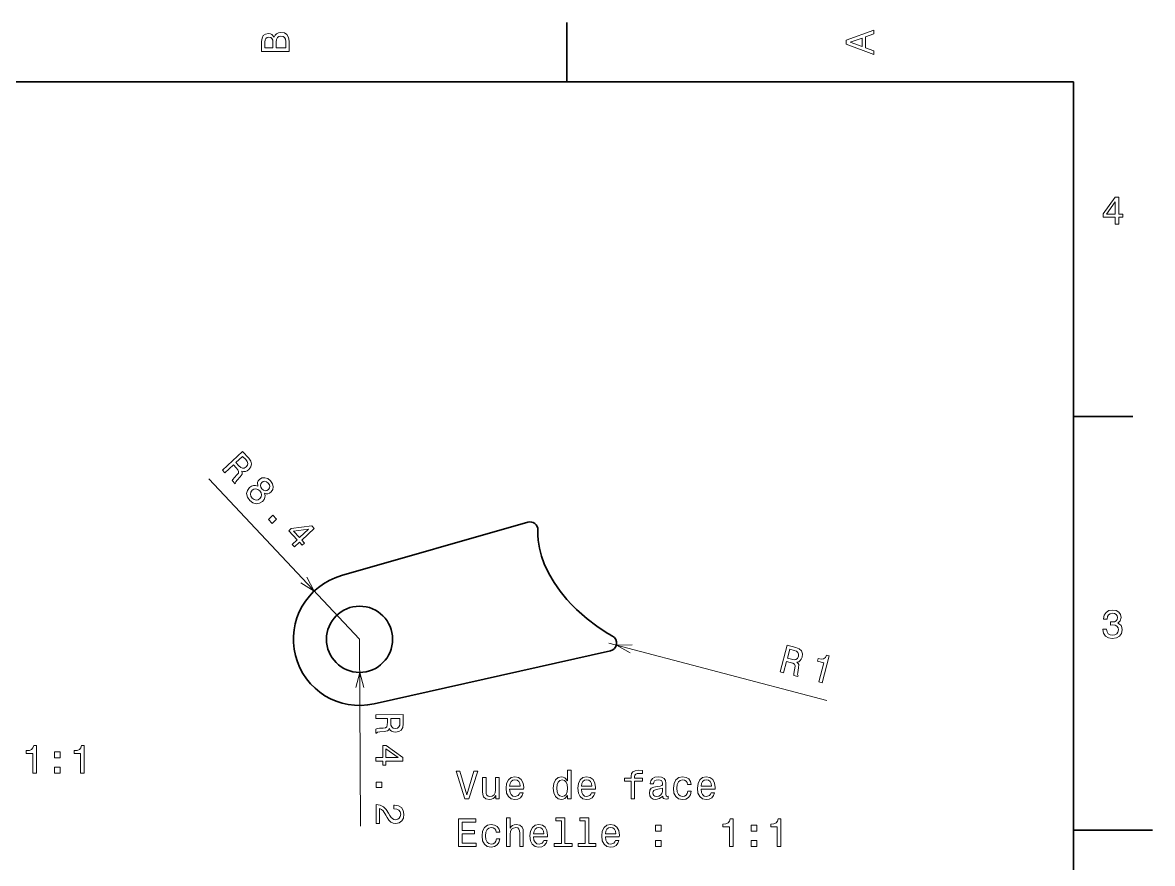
# Model space of a CAD drawing. Extents: x 0 to 297, y 0 to 210.
# Drawn here: x 153.6 to 297, y 100.8 to 207.5 of the extents above; entities that cross this region are included whole.
import ezdxf

# ---------------------------------------------------------------- set-up
doc = ezdxf.new("R2010")
doc.units = 0

msp = doc.modelspace()

# ---------------------------------------------------------------- linework, layer by layer
at = {"color": 7, "lineweight": 35, "ltscale": 0.1875}
for p, q in [((222.699997, 200), (222.699997, 207.5)), ((287, 157.5), (294.5, 157.5))]:
    msp.add_line(p, q, dxfattribs=at)
at = {"color": 7, "lineweight": 35}
for p, q in [((287, 200), (10, 200)), ((287, 10), (287, 200)), ((217.728073, 144.08844), (194.060287, 137.306839)), ((198.215683, 121.036148), (228.223816, 127.779228))]:
    msp.add_line(p, q, dxfattribs=at)
at = {"color": 7, "lineweight": 13}
for p, q in [((196.374054, 129.231781), (177.244125, 149.601318)), ((196.374054, 129.231781), (196.493256, 105.487991)), ((228.004562, 128.754898), (255.693756, 121.472878))]:
    msp.add_line(p, q, dxfattribs=at)
at = {"color": 7, "lineweight": 35, "ltscale": 0.25}
msp.add_line((287, 105), (297, 105), dxfattribs=at)
at = {"color": 7, "lineweight": 13}
for points in [[(261.633209, 203.466858), (261.633209, 203.930847), (260.604401, 204.298996), (260.604401, 205.695969), (261.633209, 206.064133), (261.633209, 206.538193), (258.128174, 205.257217), (258.128174, 204.742798)], [(185.542007, 205.630417), (185.249496, 205.983429), (185.052811, 206.074219), (184.81073, 206.104477), (184.432495, 206.03891), (184.160156, 205.842224), (183.993729, 205.524506), (183.933212, 205.080704), (183.933212, 203.835022), (187.433212, 203.835022), (187.433212, 205.151306), (187.36261, 205.620331), (187.155838, 205.968307), (186.828018, 206.185165), (186.384216, 206.260818), (186.08667, 206.215424), (185.839554, 206.094391), (185.65799, 205.897705)], [(185.385666, 204.984879), (185.385666, 204.298996), (184.351807, 204.298996), (184.351807, 205.025223), (184.382065, 205.297562), (184.472839, 205.489197), (184.629181, 205.605194), (184.86116, 205.645538), (185.093155, 205.600143), (185.254532, 205.479111), (185.355408, 205.272339)], [(187.014618, 205.095825), (187.014618, 204.298996), (185.809296, 204.298996), (185.809296, 205.050446), (185.844589, 205.368164), (185.9505, 205.595108), (186.132065, 205.731277), (186.394302, 205.776657), (186.671692, 205.731277), (186.863327, 205.605194), (186.979324, 205.393372)], [(260.17572, 204.460388), (258.632477, 205), (260.17572, 205.539627)], [(292.277374, 181.916794), (292.731262, 181.916794), (292.731262, 182.784225), (293.23056, 182.784225), (293.23056, 183.187683), (292.731262, 183.187683), (292.731262, 185.341141), (292.272339, 185.341141), (290.739197, 183.228027), (290.739197, 182.784225), (292.277374, 182.784225)], [(291.162842, 183.187683), (292.277374, 184.756134), (292.277374, 183.187683)], [(178.971298, 150.683746), (179.292389, 150.341858), (180.369507, 151.353424), (180.697495, 151.004196), (180.928146, 150.736496), (181.02858, 150.526413), (180.990128, 150.324249), (180.807755, 150.083786), (180.494171, 149.754684), (180.297989, 149.528931), (180.210739, 149.363983), (180.573257, 148.977982), (180.643097, 149.043579), (180.666626, 149.224792), (180.83017, 149.433746), (181.217743, 149.846146), (181.464172, 150.195206), (181.480347, 150.369522), (181.425903, 150.567459), (181.655914, 150.506729), (181.881256, 150.524628), (182.105148, 150.610367), (182.320694, 150.771286), (182.581161, 151.112762), (182.674667, 151.477325), (182.586502, 151.851135), (182.323563, 152.226883), (181.522583, 153.079758)], [(181.921326, 152.029007), (182.109863, 151.784042), (182.188477, 151.560364), (182.15303, 151.340271), (181.981903, 151.117294), (181.734161, 150.953812), (181.512283, 150.932236), (181.287292, 151.0392), (181.051407, 151.25354), (180.681992, 151.646896), (181.531189, 152.444412)], [(183.450974, 148.669006), (183.171967, 148.759827), (182.907761, 148.753845), (182.651672, 148.665558), (182.410599, 148.487595), (182.138657, 148.12149), (182.043823, 147.714172), (182.141006, 147.286545), (182.430664, 146.852875), (182.841858, 146.540283), (183.262543, 146.416473), (183.675018, 146.48558), (184.060898, 146.730362), (184.250168, 146.96347), (184.357803, 147.209839), (184.376877, 147.476837), (184.30719, 147.757309), (184.533524, 147.693115), (184.751511, 147.704117), (184.957245, 147.779724), (185.158096, 147.926834), (185.363861, 148.230789), (185.428406, 148.58197), (185.329651, 148.959702), (185.073853, 149.33522), (184.711655, 149.617737), (184.340866, 149.739975), (183.98288, 149.701263), (183.670074, 149.511292), (183.507202, 149.32373), (183.418854, 149.123138)], [(183.968643, 149.13443), (184.15802, 149.256927), (184.365875, 149.286072), (184.574265, 149.218887), (184.779755, 149.059021), (184.922974, 148.847595), (184.976959, 148.635391), (184.93483, 148.429779), (184.804153, 148.244781), (184.607651, 148.122498), (184.396118, 148.089905), (184.180374, 148.150192), (183.982025, 148.30983), (183.835358, 148.524933), (183.785034, 148.740585), (183.830841, 148.949646)], [(182.74939, 148.141571), (182.975311, 148.291473), (183.222473, 148.322968), (183.473419, 148.247299), (183.713654, 148.0578), (183.884262, 147.80983), (183.944046, 147.554642), (183.897125, 147.309921), (183.736801, 147.090179), (183.492737, 146.930145), (183.234543, 146.888306), (182.976242, 146.957062), (182.739456, 147.142883), (182.565399, 147.394531), (182.51297, 147.656631), (182.570923, 147.911697)], [(184.823563, 144.452255), (185.300003, 143.944931), (185.847763, 144.459351), (185.371323, 144.966675)], [(187.809265, 141.273071), (188.119995, 140.942215), (188.752304, 141.536041), (189.094101, 141.172089), (189.388199, 141.448288), (189.046402, 141.812241), (190.616135, 143.286453), (190.301956, 143.620987), (187.712082, 143.291962), (187.388565, 142.988144), (188.441574, 141.866898)], [(187.972672, 142.955536), (189.878967, 143.216812), (188.735672, 142.143097)], [(290.729126, 130.51622), (290.729126, 130.480911), (290.809814, 129.996765), (291.046844, 129.633652), (291.420044, 129.401657), (291.914276, 129.315933), (292.438782, 129.401657), (292.832153, 129.623566), (293.08429, 129.976593), (293.175079, 130.430481), (293.134735, 130.728027), (293.023773, 130.970108), (292.842224, 131.156708), (292.600159, 131.292877), (292.927948, 131.565216), (293.043945, 131.998932), (292.968292, 132.392303), (292.751434, 132.68985), (292.398407, 132.87645), (291.914276, 132.942017), (291.460388, 132.861313), (291.112396, 132.63942), (290.885468, 132.286392), (290.809814, 131.817368), (290.809814, 131.782074), (291.258636, 131.782074), (291.299011, 132.104828), (291.430115, 132.336823), (291.641937, 132.478027), (291.939484, 132.528473), (292.201721, 132.488113), (292.393372, 132.382217), (292.509369, 132.210739), (292.554749, 131.97876), (292.509369, 131.731628), (292.388336, 131.565216), (292.176514, 131.46434), (291.889069, 131.434082), (291.692383, 131.439133), (291.692383, 131.04071), (291.939484, 131.050797), (292.257202, 131.005417), (292.494232, 130.884369), (292.635468, 130.687683), (292.685883, 130.430481), (292.630402, 130.13797), (292.484161, 129.921112), (292.252167, 129.784943), (291.944519, 129.739563), (291.626801, 129.789993), (291.394806, 129.941284), (291.248566, 130.183365), (291.193085, 130.51622)], [(249.743393, 125.105774), (250.196991, 124.986481), (250.57283, 126.415558), (251.036179, 126.293701), (251.373749, 126.189278), (251.570389, 126.064552), (251.645111, 125.872818), (251.61821, 125.57222), (251.527161, 125.126846), (251.480743, 124.831383), (251.49437, 124.645287), (252.0065, 124.510597), (252.030869, 124.603271), (251.954605, 124.769341), (251.982285, 125.033226), (252.091812, 125.58847), (252.115356, 126.015099), (252.03653, 126.17141), (251.885315, 126.310257), (252.112488, 126.380882), (252.293945, 126.515678), (252.438171, 126.707191), (252.535416, 126.958), (252.57489, 127.385658), (252.460602, 127.74424), (252.187439, 128.014236), (251.765152, 128.193085), (250.633591, 128.490677)], [(251.529297, 127.811859), (251.819122, 127.704353), (252.004486, 127.556526), (252.091278, 127.351181), (252.064636, 127.071381), (251.941452, 126.801323), (251.764877, 126.665245), (251.517426, 126.636459), (251.203735, 126.692886), (250.681854, 126.830132), (250.978165, 127.95681)], [(254.646545, 123.816284), (255.090393, 123.699562), (255.987, 127.108849), (255.65535, 127.196068), (255.489304, 126.921638), (255.261139, 126.767845), (254.962097, 126.721336), (254.581146, 126.7798), (254.490082, 126.43351), (255.280212, 126.225708)], [(198.422195, 119.648567), (198.424545, 119.179558), (199.902191, 119.186974), (199.904602, 118.70787), (199.891235, 118.354774), (199.821747, 118.132523), (199.65593, 118.010651), (199.358643, 117.958725), (198.904877, 117.931229), (198.607483, 117.899475), (198.431274, 117.838074), (198.433945, 117.30854), (198.529755, 117.309021), (198.67038, 117.425728), (198.932434, 117.467384), (199.497086, 117.505524), (199.915237, 117.593361), (200.045776, 117.710007), (200.140686, 117.892044), (200.267776, 117.690948), (200.444992, 117.550629), (200.667358, 117.460968), (200.934784, 117.432053), (201.358063, 117.504784), (201.674774, 117.708099), (201.864746, 118.041916), (201.928024, 118.496124), (201.92215, 119.666145)], [(201.498688, 118.625099), (201.469986, 118.317314), (201.375244, 118.099976), (201.199417, 117.962921), (200.922272, 117.916145), (200.629517, 117.965103), (200.452316, 118.100388), (200.360382, 118.331917), (200.333572, 118.649506), (200.330856, 119.189125), (201.495834, 119.194977)], [(154.897751, 112.242142), (155.356689, 112.242142), (155.356689, 115.767357), (155.013748, 115.767357), (154.922974, 115.459724), (154.741409, 115.252945), (154.464035, 115.131912), (154.08075, 115.091568), (154.08075, 114.733498), (154.897751, 114.733498)], [(157.676575, 114.198914), (158.372528, 114.198914), (158.372528, 114.950356), (157.676575, 114.950356)], [(160.969788, 112.242142), (161.428726, 112.242142), (161.428726, 115.767357), (161.085785, 115.767357), (160.99501, 115.459724), (160.813446, 115.252945), (160.536072, 115.131912), (160.152786, 115.091568), (160.152786, 114.733498), (160.969788, 114.733498)], [(198.449493, 114.210602), (198.451767, 113.756714), (199.319199, 113.76107), (199.321701, 113.261795), (199.725159, 113.263824), (199.722641, 113.763092), (201.876083, 113.773903), (201.873779, 114.232834), (199.752991, 115.755348), (199.309189, 115.75312), (199.31691, 114.214951)], [(199.714767, 115.33152), (201.288788, 114.224854), (199.720367, 114.21698)], [(157.676575, 112.242142), (158.372528, 112.242142), (158.372528, 112.993584), (157.676575, 112.993584)], [(210.884842, 112.480194), (210.007309, 109.499649), (209.104584, 112.480194), (208.625473, 112.480194), (209.755157, 108.975151), (210.259476, 108.975151), (211.363937, 112.480194)], [(222.771729, 109.393738), (222.771729, 108.975151), (223.21553, 108.975151), (223.21553, 112.596191), (222.776764, 112.596191), (222.776764, 111.269821), (222.438873, 111.653107), (222.232101, 111.743881), (221.995071, 111.779182), (221.566391, 111.678322), (221.233536, 111.395897), (221.016678, 110.942009), (220.94104, 110.331779), (221.016678, 109.72155), (221.233536, 109.262611), (221.566391, 108.975151), (221.995071, 108.879333), (222.232101, 108.914635), (222.443909, 109.005409)], [(230.830811, 111.214348), (230.830811, 108.975151), (231.274612, 108.975151), (231.274612, 111.214348), (232.283249, 111.214348), (232.283249, 111.592583), (231.274612, 111.592583), (231.274612, 111.75901), (231.309906, 111.960739), (231.425903, 112.096909), (231.622589, 112.177597), (231.905014, 112.207863), (232.283249, 112.187691), (232.283249, 112.570969), (231.804138, 112.596191), (231.370422, 112.550797), (231.067841, 112.414635), (230.886276, 112.177597), (230.830811, 111.839706), (230.830811, 111.592583), (230.018845, 111.592583), (230.018845, 111.214348)], [(198.465103, 111.099976), (198.468597, 110.404022), (199.220032, 110.407791), (199.216537, 111.103745)], [(214.08728, 111.683365), (213.643478, 111.683365), (213.643478, 110.119965), (213.593048, 109.756851), (213.446793, 109.494606), (213.219849, 109.333221), (212.922302, 109.282791), (212.685272, 109.323135), (212.533966, 109.444168), (212.448242, 109.65094), (212.42807, 109.943451), (212.42807, 111.683365), (211.984253, 111.683365), (211.984253, 109.903107), (211.99939, 109.545036), (212.095215, 109.247482), (212.387726, 108.975151), (212.856735, 108.879333), (213.108902, 108.914635), (213.32576, 109.005409), (213.51236, 109.161751), (213.663651, 109.388695), (213.663651, 108.975151), (214.08728, 108.975151)], [(215.423737, 110.200653), (217.198959, 110.200653), (217.203995, 110.407425), (217.123306, 110.987396), (216.901413, 111.42112), (216.548386, 111.683365), (216.079361, 111.779182), (215.620422, 111.678322), (215.267395, 111.395897), (215.040451, 110.936966), (214.959763, 110.331779), (215.035416, 109.711464), (215.26236, 109.257568), (215.610336, 108.975151), (216.06424, 108.879333), (216.457611, 108.944893), (216.780365, 109.116364), (217.017395, 109.388695), (217.153564, 109.751808), (216.714813, 109.751808), (216.624023, 109.550079), (216.492905, 109.398781), (216.119705, 109.277748), (215.832245, 109.333221), (215.615387, 109.509735), (215.474167, 109.797195), (215.423737, 110.185524)], [(215.423737, 110.573853), (215.479218, 110.921837), (215.615387, 111.179039), (215.822159, 111.335381), (216.094498, 111.390854), (216.361786, 111.335381), (216.568558, 111.179039), (216.694641, 110.921837), (216.740021, 110.573853)], [(222.070709, 111.380768), (222.36322, 111.310165), (222.585129, 111.11348), (222.716248, 110.785667), (222.766678, 110.331779), (222.716248, 109.872849), (222.585129, 109.545036), (222.36322, 109.343307), (222.070709, 109.277748), (221.793335, 109.343307), (221.581528, 109.545036), (221.440308, 109.877892), (221.394928, 110.331779), (221.440308, 110.780624), (221.581528, 111.108437), (221.793335, 111.310165)], [(224.531815, 110.200653), (226.307022, 110.200653), (226.312073, 110.407425), (226.231384, 110.987396), (226.009476, 111.42112), (225.656448, 111.683365), (225.187439, 111.779182), (224.7285, 111.678322), (224.375473, 111.395897), (224.148529, 110.936966), (224.067841, 110.331779), (224.143478, 109.711464), (224.370422, 109.257568), (224.718414, 108.975151), (225.172302, 108.879333), (225.565674, 108.944893), (225.888443, 109.116364), (226.125473, 109.388695), (226.261642, 109.751808), (225.822876, 109.751808), (225.732101, 109.550079), (225.600983, 109.398781), (225.227783, 109.277748), (224.940308, 109.333221), (224.72345, 109.509735), (224.582245, 109.797195), (224.531815, 110.185524)], [(224.531815, 110.573853), (224.58728, 110.921837), (224.72345, 111.179039), (224.930222, 111.335381), (225.20256, 111.390854), (225.469849, 111.335381), (225.67662, 111.179039), (225.802704, 110.921837), (225.848099, 110.573853)], [(234.860336, 109.328178), (234.860336, 109.313049), (234.885559, 109.141579), (234.961212, 109.020538), (235.278931, 108.924721), (235.526047, 108.965065), (235.526047, 109.308006), (235.420135, 109.292877), (235.278931, 109.358437), (235.253708, 109.560165), (235.253708, 110.962181), (235.193192, 111.320251), (235.016678, 111.572411), (234.709045, 111.723709), (234.27533, 111.779182), (233.8517, 111.718666), (233.539017, 111.547195), (233.342331, 111.279907), (233.276764, 110.92688), (233.276764, 110.896622), (233.675186, 110.896622), (233.71048, 111.108437), (233.821442, 111.259735), (234.002991, 111.35051), (234.260193, 111.385811), (234.507324, 111.360596), (234.683823, 111.28495), (234.789734, 111.153824), (234.825043, 110.972267), (234.804871, 110.760452), (234.724182, 110.654549), (234.522446, 110.604111), (234.144196, 110.563766), (233.71048, 110.472992), (233.402847, 110.311607), (233.221298, 110.059448), (233.165817, 109.686249), (233.216248, 109.353394), (233.372589, 109.106277), (233.624756, 108.949936), (233.972733, 108.894463), (234.441757, 109.000366)], [(238.01236, 110.785667), (238.451111, 110.785667), (238.360336, 111.189125), (238.143478, 111.506851), (237.805588, 111.703537), (237.366821, 111.779182), (236.882675, 111.678322), (236.514526, 111.395897), (236.282532, 110.936966), (236.201843, 110.321693), (236.277496, 109.711464), (236.504425, 109.257568), (236.862503, 108.975151), (237.3517, 108.879333), (237.785416, 108.954979), (238.123306, 109.166794), (238.355301, 109.499649), (238.456161, 109.943451), (238.032532, 109.943451), (237.956879, 109.661034), (237.815674, 109.449211), (237.613937, 109.318092), (237.366821, 109.277748), (237.059189, 109.343307), (236.83728, 109.545036), (236.701111, 109.872849), (236.655731, 110.336823), (236.701111, 110.79071), (236.842331, 111.118523), (237.069275, 111.320251), (237.366821, 111.390854), (237.629074, 111.345467), (237.82576, 111.229477), (237.956879, 111.037834)], [(239.711929, 110.200653), (241.487137, 110.200653), (241.492188, 110.407425), (241.411499, 110.987396), (241.18959, 111.42112), (240.836563, 111.683365), (240.367538, 111.779182), (239.908615, 111.678322), (239.555588, 111.395897), (239.328644, 110.936966), (239.247955, 110.331779), (239.323593, 109.711464), (239.550537, 109.257568), (239.898529, 108.975151), (240.352417, 108.879333), (240.745789, 108.944893), (241.068558, 109.116364), (241.305588, 109.388695), (241.441757, 109.751808), (241.002991, 109.751808), (240.912216, 109.550079), (240.781097, 109.398781), (240.407898, 109.277748), (240.120422, 109.333221), (239.903564, 109.509735), (239.76236, 109.797195), (239.711929, 110.185524)], [(239.711929, 110.573853), (239.767395, 110.921837), (239.903564, 111.179039), (240.110336, 111.335381), (240.382675, 111.390854), (240.649963, 111.335381), (240.856735, 111.179039), (240.982819, 110.921837), (241.028198, 110.573853)], [(234.809906, 109.923279), (234.74939, 109.661034), (234.588013, 109.459297), (234.345932, 109.328178), (234.048386, 109.282791), (233.856735, 109.308006), (233.720566, 109.388695), (233.634842, 109.529907), (233.609619, 109.726593), (233.629791, 109.903107), (233.71048, 110.029182), (234.033249, 110.170395), (234.441757, 110.230911), (234.809906, 110.351952)], [(198.479431, 108.246552), (198.491516, 105.840965), (198.925232, 105.84314), (198.91568, 107.744415), (199.153244, 107.639694), (199.35083, 107.459129), (199.711716, 106.901138), (199.864502, 106.604355), (200.083023, 106.272591), (200.33638, 106.036827), (200.634598, 105.902161), (200.972748, 105.853424), (201.39595, 105.941284), (201.7276, 106.179977), (201.937592, 106.544151), (202.01088, 107.01355), (201.922714, 107.497261), (201.683838, 107.86422), (201.304413, 108.09935), (200.804733, 108.177536), (200.734131, 108.177185), (200.736435, 107.718254), (200.776779, 107.71846), (201.119949, 107.674789), (201.372787, 107.539886), (201.535263, 107.323845), (201.592178, 107.036659), (201.543213, 106.743904), (201.418228, 106.526413), (201.222244, 106.384216), (200.975388, 106.33255), (200.743225, 106.366684), (200.546066, 106.461517), (200.373779, 106.62204), (200.221375, 106.843178), (200.058502, 107.139915), (199.743347, 107.632576), (199.408737, 107.978882), (199.004257, 108.183624), (198.494568, 108.246628)], [(208.948242, 102.928322), (211.167252, 102.928322), (211.167252, 103.351952), (209.412216, 103.351952), (209.412216, 104.537109), (210.975616, 104.537109), (210.975616, 104.955696), (209.412216, 104.955696), (209.412216, 106.004692), (211.126907, 106.004692), (211.126907, 106.428322), (208.948242, 106.428322)], [(215.035416, 102.928322), (215.479218, 102.928322), (215.479218, 104.491722), (215.524612, 104.849792), (215.670853, 105.112038), (215.897812, 105.273422), (216.200394, 105.333939), (216.442474, 105.283508), (216.593765, 105.147339), (216.669418, 104.920395), (216.694641, 104.617805), (216.694641, 102.928322), (217.138443, 102.928322), (217.138443, 104.70858), (217.118271, 105.06665), (217.027481, 105.364204), (216.729935, 105.636536), (216.265961, 105.732353), (216.013794, 105.697052), (215.796936, 105.601234), (215.615387, 105.449936), (215.479218, 105.243164), (215.479218, 106.549362), (215.035416, 106.549362)], [(221.990021, 106.176163), (221.990021, 103.301521), (221.077194, 103.301521), (221.077194, 102.928322), (223.341614, 102.928322), (223.341614, 103.301521), (222.433823, 103.301521), (222.433823, 106.549362), (221.294052, 106.549362), (221.294052, 106.176163)], [(225.026047, 106.176163), (225.026047, 103.301521), (224.11322, 103.301521), (224.11322, 102.928322), (226.377625, 102.928322), (226.377625, 103.301521), (225.469849, 103.301521), (225.469849, 106.549362), (224.330078, 106.549362), (224.330078, 106.176163)], [(243.31279, 102.928322), (243.771729, 102.928322), (243.771729, 106.453537), (243.428787, 106.453537), (243.338013, 106.145905), (243.156448, 105.939133), (242.879074, 105.818092), (242.495789, 105.777748), (242.495789, 105.419678), (243.31279, 105.419678)], [(249.384827, 102.928322), (249.843765, 102.928322), (249.843765, 106.453537), (249.500824, 106.453537), (249.410049, 106.145905), (249.228485, 105.939133), (248.951111, 105.818092), (248.567825, 105.777748), (248.567825, 105.419678), (249.384827, 105.419678)], [(213.724167, 104.738838), (214.162933, 104.738838), (214.072159, 105.142296), (213.855301, 105.460022), (213.517395, 105.656708), (213.078644, 105.732353), (212.594498, 105.631493), (212.226334, 105.349068), (211.994354, 104.890137), (211.913651, 104.274864), (211.989304, 103.664635), (212.216248, 103.210739), (212.57431, 102.928322), (213.063507, 102.832504), (213.497223, 102.90815), (213.835129, 103.119965), (214.067108, 103.45282), (214.167984, 103.896622), (213.744354, 103.896622), (213.668701, 103.614204), (213.527481, 103.402382), (213.32576, 103.271263), (213.078644, 103.230919), (212.771011, 103.296478), (212.549103, 103.498207), (212.412933, 103.826019), (212.367538, 104.289993), (212.412933, 104.743881), (212.554138, 105.071693), (212.781097, 105.273422), (213.078644, 105.344025), (213.340881, 105.298637), (213.537567, 105.182648), (213.668701, 104.991005)], [(218.459763, 104.153824), (220.234985, 104.153824), (220.240021, 104.360596), (220.159332, 104.940567), (219.937424, 105.37429), (219.584412, 105.636536), (219.115387, 105.732353), (218.656448, 105.631493), (218.303421, 105.349068), (218.076477, 104.890137), (217.995789, 104.28495), (218.071442, 103.664635), (218.298386, 103.210739), (218.646362, 102.928322), (219.10025, 102.832504), (219.493622, 102.898064), (219.816391, 103.069534), (220.053421, 103.341866), (220.18959, 103.704979), (219.750824, 103.704979), (219.660049, 103.50325), (219.528931, 103.351952), (219.155731, 103.230919), (218.868271, 103.286392), (218.651413, 103.462906), (218.510193, 103.750366), (218.459763, 104.138695)], [(218.459763, 104.527023), (218.515244, 104.875008), (218.651413, 105.13221), (218.858185, 105.288551), (219.130508, 105.344025), (219.397812, 105.288551), (219.604584, 105.13221), (219.730652, 104.875008), (219.776047, 104.527023)], [(227.567841, 104.153824), (229.343048, 104.153824), (229.348099, 104.360596), (229.267395, 104.940567), (229.045502, 105.37429), (228.692474, 105.636536), (228.22345, 105.732353), (227.764526, 105.631493), (227.411499, 105.349068), (227.184555, 104.890137), (227.103851, 104.28495), (227.179504, 103.664635), (227.406448, 103.210739), (227.75444, 102.928322), (228.208328, 102.832504), (228.6017, 102.898064), (228.924469, 103.069534), (229.161499, 103.341866), (229.297668, 103.704979), (228.858902, 103.704979), (228.768127, 103.50325), (228.636993, 103.351952), (228.263794, 103.230919), (227.976334, 103.286392), (227.759476, 103.462906), (227.618271, 103.750366), (227.567841, 104.138695)], [(227.567841, 104.527023), (227.623306, 104.875008), (227.759476, 105.13221), (227.966248, 105.288551), (228.238586, 105.344025), (228.505875, 105.288551), (228.712646, 105.13221), (228.83873, 104.875008), (228.884125, 104.527023)], [(233.94751, 104.885094), (234.643478, 104.885094), (234.643478, 105.636536), (233.94751, 105.636536)], [(246.091614, 104.885094), (246.787567, 104.885094), (246.787567, 105.636536), (246.091614, 105.636536)], [(233.94751, 102.928322), (234.643478, 102.928322), (234.643478, 103.679764), (233.94751, 103.679764)], [(246.091614, 102.928322), (246.787567, 102.928322), (246.787567, 103.679764), (246.091614, 103.679764)]]:
    msp.add_lwpolyline(points, close=True, dxfattribs=at)
at = {"color": 7, "lineweight": 35}
msp.add_lwpolyline([(219.002563, 143.083191), (218.998871, 142.45018), (219.041382, 141.818588), (219.203552, 140.788208), (219.468018, 139.778885), (219.821533, 138.797394), (220.388611, 137.582535), (221.064255, 136.424133), (221.832443, 135.324646), (222.680344, 134.285477), (223.28476, 133.626572), (223.917542, 132.994949), (225.259811, 131.814178), (226.504227, 130.875992), (227.809753, 130.024872)], dxfattribs=at)
at = {"color": 7, "lineweight": 13}
for points in [[(188.923767, 136.408707), (190.623596, 135.354874), (189.678421, 137.117432)], [(230.971664, 128.509811), (228.97168, 128.500549), (230.708344, 127.508591)], [(196.92247, 123.102608), (196.395142, 125.031837), (195.887207, 123.097404)]]:
    msp.add_lwpolyline(points, dxfattribs=at)
at = {"color": 7, "lineweight": 35}
msp.add_circle((196.374054, 129.231781), 4.2, dxfattribs=at)
for centre, radius, start, end in [((218.003525, 143.127121), 1, 357.479198, 105.988772), ((196.374054, 129.231781), 8.4, 105.988772, 282.664486), ((239.734924, 149.743668), 23.044327, 238.836078, 240.799744), ((228.004562, 128.754898), 1, 282.664486, 60.799284)]:
    msp.add_arc(centre, radius, start, end, dxfattribs=at)

doc.saveas('drawing.dxf')
